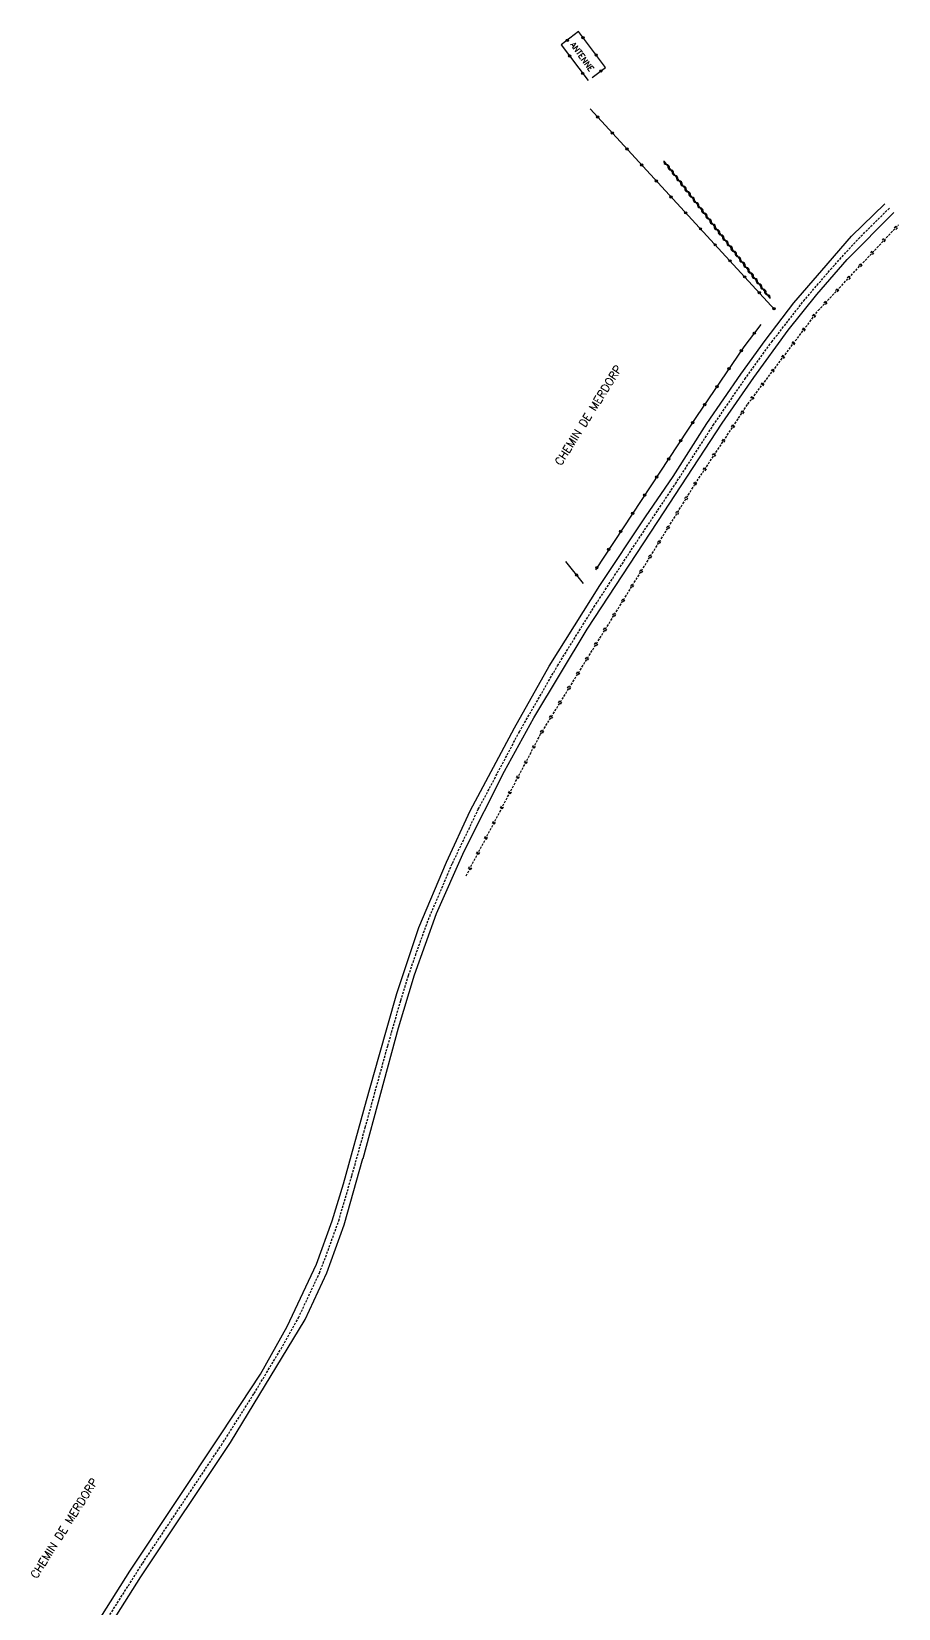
# Model space of a CAD drawing. Header units: millimetres. Extents: x 192015 to 193000, y 147000 to 147681.
# Drawn here: x 192732.2 to 192921.8, y 147336.2 to 147681 of the extents above; entities that cross this region are included whole.
import ezdxf
from ezdxf.enums import TextEntityAlignment as Align

# ---------------------------------------------------------------- set-up
doc = ezdxf.new("R2010")
doc.units = ezdxf.units.MM
doc.linetypes.add('DASHED', pattern=[0.75, 0.5, -0.25])
doc.layers.get('0').update_dxf_attribs({"linetype": 'CONTINUOUS'})
for name, color, linetype in [('W0001', 6, 'DASHED'), ('W0008', 7, 'CONTINUOUS'), ('W0220', 5, 'DASHED'), ('W0310', 3, 'CONTINUOUS'), ('W0322', 7, 'CONTINUOUS'), ('W0984', 7, 'CONTINUOUS'), ('W0989', 7, 'CONTINUOUS')]:
    doc.layers.add(name, color=color, linetype=linetype)
doc.styles.get("Standard").update_dxf_attribs({"font": 'romans.shx', "width": 0.85})

# ---------------------------------------------------------------- blocks, each defined once
blk = doc.blocks.new('t310o')
at = {"color": 0, "linetype": 'Continuous'}
for centre, start, end in [((-0.5, 0.38), 216.8699, 323.1304), ((0.5, -0.37), 36.8699, 143.1303)]:
    blk.add_arc(centre, 0.625, start, end, dxfattribs=at)
blk = doc.blocks.new('t322o')
at = {"color": 0, "linetype": 'Continuous'}
for radius in [0.25, 0.15]:
    blk.add_circle((0, 0), radius, dxfattribs=at)
blk = doc.blocks.new('t220o')
at = {"color": 0, "linetype": 'Continuous'}
for p, q in [((-0.25, 0.25), (0.25, 0.25)), ((-0.25, -0.25), (0.25, -0.25))]:
    blk.add_line(p, q, dxfattribs=at)

msp = doc.modelspace()

# ---------------------------------------------------------------- linework, layer by layer
at = {"layer": 'W0001'}
msp.add_lwpolyline([(192746.56, 147330.4), (192756.55, 147346.11), (192766.98, 147361.76), (192773.74, 147371.89), (192780.92, 147383.21), (192786.8, 147392.98), (192790.62, 147399.75), (192795.19, 147409.53), (192796.57, 147413.06), (192799.41, 147420.94), (192802.31, 147430.87), (192805.22, 147441.35), (192807.62, 147450.08), (192810.16, 147459.27), (192812.98, 147469.13), (192814.69, 147474.6), (192816.19, 147478.99), (192819.02, 147486.82), (192824.27, 147499.11), (192829.94, 147510.93), (192838.93, 147527.89), (192847.27, 147542.34), (192855.24, 147555.15), (192862.99, 147567.02), (192873.06, 147582.11), (192881.32, 147594.92), (192888.24, 147605), (192894.11, 147613.12), (192901.08, 147622.08), (192906.97, 147628.97), (192913.08, 147635.71), (192919.85, 147642.39)], dxfattribs=at)
at = {"layer": 'W0008'}
for points in [[(192734.22, 147313.33), (192753.75, 147344.32), (192773.72, 147374.33), (192782.27, 147387.4), (192788.14, 147397.81), (192794.52, 147411.44), (192797.97, 147420.96), (192800.46, 147429.01), (192805.49, 147447.23), (192808.16, 147456.8), (192812.09, 147470.62), (192816.92, 147485.07), (192822.96, 147499.35), (192828.19, 147510.57), (192837.89, 147528.73), (192845.46, 147542.2), (192856.51, 147559.84), (192866.49, 147574.91), (192872.58, 147583.68), (192879.93, 147595.33), (192887.35, 147606.12), (192892.65, 147613.47), (192898.95, 147621.68), (192905.04, 147628.76), (192911.58, 147636.29), (192918.87, 147643.36)], [(192736.55, 147312.04), (192756.14, 147343.09), (192775.74, 147372.44), (192792.07, 147399.35), (192796.78, 147409.6), (192800.6, 147420.07), (192804.7, 147434.58), (192804.73, 147434.6), (192812.51, 147463.14), (192815.96, 147474.72), (192820.8, 147488.12), (192826.87, 147501.79), (192835.67, 147519.24), (192842.08, 147530.9), (192853.76, 147550.33), (192869.19, 147573.84), (192883.27, 147595.38), (192890.17, 147605.39), (192897.68, 147615.69), (192903.98, 147623.51), (192910.62, 147631.16), (192920.83, 147641.43)]]:
    msp.add_lwpolyline(points, dxfattribs=at)
at = {"layer": 'W0220'}
msp.add_lwpolyline([(192827.28, 147496.4), (192843.55, 147527.33), (192877.37, 147582.1), (192888.9, 147599.56), (192904.28, 147620), (192921.83, 147638.73)], dxfattribs=at)
at = {"layer": 'W0310'}
msp.add_line((192893.78, 147622.67), (192870.56, 147652.65), dxfattribs=at)
at = {"layer": 'W0322'}
for p, q in [((192854.41, 147664.08), (192894.82, 147620.15)), ((192852.91, 147560.33), (192849.05, 147565.09))]:
    msp.add_line(p, q, dxfattribs=at)
for points in [[(192854.83, 147670.96), (192857.79, 147673.15), (192851.86, 147681.01), (192848.08, 147678.08), (192853.93, 147670.29)], [(192891.71, 147616.95), (192888.02, 147612.06), (192877.68, 147596.8), (192855.56, 147563.32)]]:
    msp.add_lwpolyline(points, dxfattribs=at)

# ---------------------------------------------------------------- block references
at = {"layer": 'W0220'}
for p, rotation in [((192921.24, 147638.1), 46.86409416722218), ((192916.11, 147632.63), 46.86409416722218), ((192918.67, 147635.37), 46.86409416722218), ((192913.55, 147629.89), 46.86409416722218), ((192910.98, 147627.16), 46.86409416722218), ((192908.42, 147624.42), 46.86409416722218), ((192903.41, 147618.85), 53.05224864043679), ((192905.85, 147621.68), 46.86409416722218), ((192901.16, 147615.85), 53.05224864043679), ((192898.9, 147612.85), 53.05224864043679), ((192896.65, 147609.86), 53.05224864043679), ((192894.39, 147606.86), 53.05224864043679), ((192892.14, 147603.86), 53.05224864043679), ((192889.89, 147600.86), 53.05224864043679), ((192885.67, 147594.67), 56.54465530800486), ((192887.74, 147597.79), 56.54465530800486), ((192883.6, 147591.54), 56.54465530800486), ((192881.53, 147588.41), 56.54465530800486), ((192879.47, 147585.28), 56.54465530800486), ((192877.4, 147582.15), 56.54465530800486), ((192875.43, 147578.96), 58.30910565329206), ((192873.46, 147575.77), 58.30910565329206), ((192871.49, 147572.58), 58.30910565329206), ((192869.52, 147569.39), 58.30910565329206), ((192867.55, 147566.2), 58.30910565329206), ((192865.58, 147563.01), 58.30910565329206), ((192861.64, 147556.62), 58.30910565329206), ((192863.61, 147559.82), 58.30910565329206), ((192859.67, 147553.43), 58.30910565329206), ((192857.7, 147550.24), 58.30910565329206), ((192855.73, 147547.05), 58.30910565329206), ((192853.76, 147543.86), 58.30910565329206), ((192851.79, 147540.67), 58.30910565329206), ((192849.82, 147537.48), 58.30910565329206), ((192847.85, 147534.29), 58.30910565329206), ((192845.88, 147531.1), 58.30910565329206), ((192843.91, 147527.91), 58.30910565329206), ((192842.12, 147524.61), 62.25050578042421), ((192840.38, 147521.29), 62.25050578042421), ((192838.63, 147517.97), 62.25050578042421), ((192836.88, 147514.65), 62.25050578042421), ((192835.14, 147511.34), 62.25050578042421), ((192833.39, 147508.02), 62.25050578042421), ((192829.9, 147501.38), 62.25050578042421), ((192831.64, 147504.7), 62.25050578042421), ((192828.15, 147498.06), 62.25050578042421)]:
    msp.add_blockref('t220o', p, dxfattribs=dict(at, rotation=rotation))
at = {"layer": 'W0310', "rotation": 127.7670379658901}
for p in [(192871.12, 147651.92), (192872.04, 147650.74), (192872.96, 147649.55), (192873.88, 147648.36), (192874.8, 147647.18), (192875.71, 147645.99), (192876.63, 147644.81), (192877.55, 147643.62), (192878.47, 147642.44), (192879.39, 147641.25), (192880.31, 147640.07), (192881.23, 147638.88), (192882.14, 147637.69), (192883.06, 147636.51), (192883.98, 147635.32), (192884.9, 147634.14), (192885.82, 147632.95), (192886.74, 147631.77), (192887.66, 147630.58), (192888.58, 147629.39), (192889.49, 147628.21), (192890.41, 147627.02), (192891.33, 147625.84), (192892.25, 147624.65), (192893.17, 147623.46)]:
    msp.add_blockref('t310o', p, dxfattribs=at)
at = {"layer": 'W0322'}
for p, rotation in [((192849.42, 147679.11), 217.7940419616273), ((192852.86, 147679.69), 127.0338759884944), ((192849.92, 147675.63), 306.9193632742813), ((192855.72, 147675.9), 127.0338759884944), ((192852.77, 147671.83), 306.9193632742813), ((192856.74, 147672.37), 36.51824689328521), ((192856.02, 147662.33), 312.6120139323656), ((192859.23, 147658.84), 312.6120139323656), ((192862.45, 147655.34), 312.6120139323656), ((192865.67, 147651.85), 312.6120139323656), ((192868.88, 147648.35), 312.6120139323656), ((192872.1, 147644.85), 312.6120139323656), ((192875.31, 147641.36), 312.6120139323656), ((192878.53, 147637.86), 312.6120139323656), ((192881.74, 147634.37), 312.6120139323656), ((192884.96, 147630.87), 312.6120139323656), ((192888.18, 147627.37), 312.6120139323656), ((192891.39, 147623.88), 312.6120139323656), ((192894.61, 147620.38), 312.6120139323656), ((192890.28, 147615.05), 232.9971801108908), ((192887.46, 147611.23), 235.8677130911425), ((192884.79, 147607.3), 235.8677130911425), ((192882.13, 147603.36), 235.8677130911425), ((192879.46, 147599.43), 235.8677130911425), ((192876.81, 147595.49), 236.5419919953492), ((192874.19, 147591.53), 236.5419919953492), ((192871.58, 147587.56), 236.5419919953492), ((192868.96, 147583.6), 236.5419919953492), ((192866.34, 147579.64), 236.5419919953492), ((192863.72, 147575.67), 236.5419919953492), ((192861.1, 147571.71), 236.5419919953492), ((192858.48, 147567.75), 236.5419919953492), ((192855.86, 147563.79), 236.5419919953492), ((192851.42, 147562.18), 129.0734494433657)]:
    msp.add_blockref('t322o', p, dxfattribs=dict(at, rotation=rotation))

# ---------------------------------------------------------------- texts
at = {"layer": 'W0984'}
msp.add_text('ANTENNE ', height=1.25, rotation=305.9321, dxfattribs=at).set_placement((192852.9, 147675.16), align=Align.MIDDLE)
at = {"layer": 'W0989'}
for rotation, p in [(57.917, (192854, 147597.09)), (57.7919, (192739.35, 147353.7))]:
    msp.add_text('CHEMIN DE MERDORP', height=1.75, rotation=rotation, dxfattribs=at).set_placement(p, align=Align.MIDDLE)

doc.saveas('drawing.dxf')
